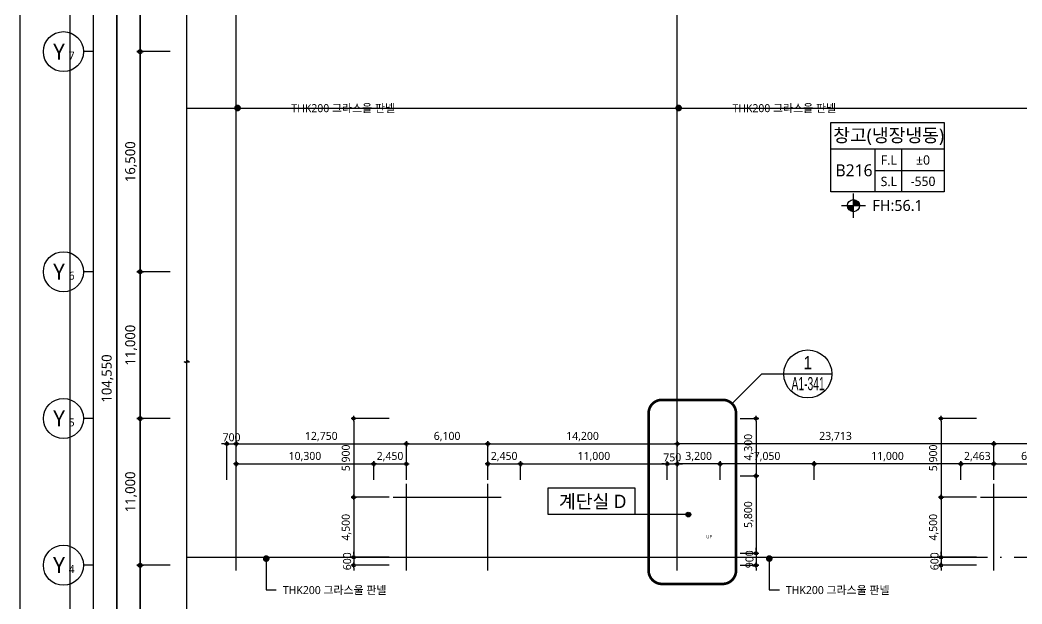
# Model space of a CAD drawing. Header units: millimetres. Extents: x 45782458 to 46215946, y 191740 to 1509539.
# Drawn here: x 46006272 to 46081348, y 1250449 to 1294221 of the extents above; entities that cross this region are included whole.
import ezdxf
from ezdxf.enums import TextEntityAlignment as Align

# ---------------------------------------------------------------- set-up
doc = ezdxf.new("R2010")
doc.units = ezdxf.units.MM
doc.header["$LTSCALE"] = 1000
doc.header["$MEASUREMENT"] = 0
doc.header["$PDSIZE"] = -10
doc.linetypes.add('CEN', pattern=[62, 60, -1, 0, -1])
doc.linetypes.add('SYM$0$DASHDOT', pattern=[1, 0.5, -0.25, 0, -0.25])
doc.layers.get('0').update_dxf_attribs({"linetype": 'CONTINUOUS'})
doc.layers.get('Defpoints').update_dxf_attribs({"color": 171, "linetype": 'CONTINUOUS'})
for name, color, linetype in [('Center(AR)', 30, 'CEN'), ('DIM', 7, 'CONTINUOUS'), ('LED', 7, 'CONTINUOUS'), ('NDIM', 7, 'CONTINUOUS'), ('SYM', 7, 'CONTINUOUS'), ('SYM(AXIS)', 7, 'CONTINUOUS'), ('SYMBOL', 7, 'CONTINUOUS'), ('TEXT(AXIS)', 2, 'CONTINUOUS'), ('TEXT(MIN)', 7, 'CONTINUOUS'), ('TEXT(실명)', 3, 'CONTINUOUS'), ('TEXT-기입', 6, 'CONTINUOUS'), ('TITLE', 7, 'CONTINUOUS'), ('구간정리', 6, 'CONTINUOUS'), ('구간정리-TEXT', 3, 'CONTINUOUS')]:
    doc.layers.add(name, color=color, linetype=linetype)
doc.styles.add('CGS', font='cgse', dxfattribs={"bigfont": 'cgs'})
doc.styles.add('SYM$0$ARIAL', font='arial.ttf')
doc.styles.add('SYM$0$돋움', font='', dxfattribs={"width": 0.9})
doc.styles.add('TE', font='malgun_0.ttf')
doc.styles.add('나눔바른고딕', font='NanumBarunGothic.ttf')
doc.styles.get('SYM$0$돋움').set_extended_font_data('Dotum')
doc.dimstyles.new('BA', dxfattribs={"dimscale": 500, "dimtxt": 3, "dimasz": 1, "dimexe": 1, "dimexo": 5, "dimgap": 0.9, "dimtad": 1, "dimdec": 0, "dimdsep": 46, "dimlunit": 6, "dimtxsty": 'TE', "dimblk": 'DDD', "dimcen": 2.5, "dimclrd": 256, "dimclre": 256, "dimclrt": 3, "dimazin": 2, "dimtfac": 1, "dimtdec": 0, "dimtix": 1, "dimtmove": 2, "dimatfit": 3, "dimldrblk": 'DDD', "dimfxl": 1, "dimtolj": 1, "dimtzin": 0, "dimarcsym": 2})
doc.dimstyles.new('NDIM 1200', dxfattribs={"dimscale": 500, "dimtxt": 3, "dimasz": 1, "dimexe": 2, "dimexo": 2, "dimgap": 1, "dimtad": 1, "dimdec": 0, "dimdsep": 46, "dimtxsty": 'CGS', "dimblk": 'DOT0', "dimcen": 1, "dimdle": 8, "dimclrd": 2, "dimclre": 2, "dimclrt": 2, "dimadec": 0, "dimazin": 0, "dimtfac": 1, "dimtdec": 0, "dimtix": 1, "dimtmove": 2, "dimatfit": 3, "dimldrblk": 'DOT0', "dimfxl": 1, "dimtolj": 1, "dimtzin": 0, "dimlwd": -1, "dimlwe": -1, "dimarcsym": 0})

# ---------------------------------------------------------------- blocks, each defined once
blk = doc.blocks.new('DDD')
at = {"layer": 'DIM', "color": 0}
for p, q in [((-1, 0), (1, 0)), ((0, -1), (0, 1))]:
    blk.add_line(p, q, dxfattribs=at)
for radius in [0.6, 0.3]:
    blk.add_circle((0, 0), radius, dxfattribs=at)
blk = doc.blocks.new('*D295')
at = {"layer": 'Defpoints', "color": 0, "ltscale": 0.4, "transparency": 16777216}
for p in [(46018772, 1253351), (46015272, 1242351), (46018772, 1242351)]:
    blk.add_point(p, dxfattribs=at)
at = {"layer": 'NDIM', "lineweight": -2, "ltscale": 0.4, "transparency": 16777216}
for p, q in [((46017522, 1253351), (46015022, 1253351)), ((46015272, 1253101), (46015272, 1242601)), ((46017522, 1242351), (46015022, 1242351))]:
    blk.add_line(p, q, dxfattribs=at)
at = {"layer": 'NDIM', "lineweight": -2, "ltscale": 0.4, "transparency": 16777216, "xscale": 250, "yscale": 250, "zscale": 250}
for p, rotation in [((46015272, 1253351), 90), ((46015272, 1242351), 270)]:
    blk.add_blockref('DDD', p, dxfattribs=dict(at, rotation=rotation))
at = {"layer": 'NDIM', "color": 3, "ltscale": 0.4, "transparency": 16777216, "insert": (46014595, 1247851), "char_height": 750, "attachment_point": 5, "rotation": 90, "style": 'TE'}
blk.add_mtext('\\A1;11,000', dxfattribs=at)
blk = doc.blocks.new('*D296')
at = {"layer": 'Defpoints', "color": 0, "ltscale": 0.4, "transparency": 16777216}
for p in [(46018772, 1264351), (46015272, 1253351), (46018772, 1253351)]:
    blk.add_point(p, dxfattribs=at)
at = {"layer": 'NDIM', "lineweight": -2, "ltscale": 0.4, "transparency": 16777216}
for p, q in [((46017522, 1264351), (46015022, 1264351)), ((46015272, 1264101), (46015272, 1253601)), ((46017522, 1253351), (46015022, 1253351))]:
    blk.add_line(p, q, dxfattribs=at)
at = {"layer": 'NDIM', "lineweight": -2, "ltscale": 0.4, "transparency": 16777216, "xscale": 250, "yscale": 250, "zscale": 250}
for p, rotation in [((46015272, 1264351), 90), ((46015272, 1253351), 270)]:
    blk.add_blockref('DDD', p, dxfattribs=dict(at, rotation=rotation))
at = {"layer": 'NDIM', "color": 3, "ltscale": 0.4, "transparency": 16777216, "insert": (46014595, 1258851), "char_height": 750, "attachment_point": 5, "rotation": 90, "style": 'TE'}
blk.add_mtext('\\A1;11,000', dxfattribs=at)
blk = doc.blocks.new('*D297')
at = {"layer": 'Defpoints', "color": 0, "ltscale": 0.4, "transparency": 16777216}
for p in [(46018772, 1275351), (46015272, 1264351), (46018772, 1264351)]:
    blk.add_point(p, dxfattribs=at)
at = {"layer": 'NDIM', "lineweight": -2, "ltscale": 0.4, "transparency": 16777216}
for p, q in [((46017522, 1275351), (46015022, 1275351)), ((46015272, 1275101), (46015272, 1264601)), ((46017522, 1264351), (46015022, 1264351))]:
    blk.add_line(p, q, dxfattribs=at)
at = {"layer": 'NDIM', "lineweight": -2, "ltscale": 0.4, "transparency": 16777216, "xscale": 250, "yscale": 250, "zscale": 250}
for p, rotation in [((46015272, 1275351), 90), ((46015272, 1264351), 270)]:
    blk.add_blockref('DDD', p, dxfattribs=dict(at, rotation=rotation))
at = {"layer": 'NDIM', "color": 3, "ltscale": 0.4, "transparency": 16777216, "insert": (46014595, 1269851), "char_height": 750, "attachment_point": 5, "rotation": 90, "style": 'TE'}
blk.add_mtext('\\A1;11,000', dxfattribs=at)
blk = doc.blocks.new('*D298')
at = {"layer": 'Defpoints', "color": 0, "ltscale": 0.4, "transparency": 16777216}
for p in [(46018772, 1291851), (46015272, 1275351), (46018772, 1275351)]:
    blk.add_point(p, dxfattribs=at)
at = {"layer": 'NDIM', "lineweight": -2, "ltscale": 0.4, "transparency": 16777216}
for p, q in [((46017522, 1291851), (46015022, 1291851)), ((46015272, 1291601), (46015272, 1275601)), ((46017522, 1275351), (46015022, 1275351))]:
    blk.add_line(p, q, dxfattribs=at)
at = {"layer": 'NDIM', "lineweight": -2, "ltscale": 0.4, "transparency": 16777216, "xscale": 250, "yscale": 250, "zscale": 250}
for p, rotation in [((46015272, 1291851), 90), ((46015272, 1275351), 270)]:
    blk.add_blockref('DDD', p, dxfattribs=dict(at, rotation=rotation))
at = {"layer": 'NDIM', "color": 3, "ltscale": 0.4, "transparency": 16777216, "insert": (46014595, 1283601), "char_height": 750, "attachment_point": 5, "rotation": 90, "style": 'TE'}
blk.add_mtext('\\A1;16,500', dxfattribs=at)
blk = doc.blocks.new('*D299')
at = {"layer": 'Defpoints', "color": 0, "ltscale": 0.4, "transparency": 16777216}
for p in [(46018772, 1302851), (46015272, 1291851), (46018772, 1291851)]:
    blk.add_point(p, dxfattribs=at)
at = {"layer": 'NDIM', "lineweight": -2, "ltscale": 0.4, "transparency": 16777216}
for p, q in [((46017522, 1302851), (46015022, 1302851)), ((46015272, 1302601), (46015272, 1292101)), ((46017522, 1291851), (46015022, 1291851))]:
    blk.add_line(p, q, dxfattribs=at)
at = {"layer": 'NDIM', "lineweight": -2, "ltscale": 0.4, "transparency": 16777216, "xscale": 250, "yscale": 250, "zscale": 250}
for p, rotation in [((46015272, 1302851), 90), ((46015272, 1291851), 270)]:
    blk.add_blockref('DDD', p, dxfattribs=dict(at, rotation=rotation))
at = {"layer": 'NDIM', "color": 3, "ltscale": 0.4, "transparency": 16777216, "insert": (46014595, 1297351), "char_height": 750, "attachment_point": 5, "rotation": 90, "style": 'TE'}
blk.add_mtext('\\A1;11,000', dxfattribs=at)
blk = doc.blocks.new('A$C2F20087E')
at = {"layer": 'SYM(AXIS)'}
blk.add_line((600, 0), (600, 300), dxfattribs=at)
blk.add_circle((600, 900), 600, dxfattribs=at)
blk = doc.blocks.new('*D301')
at = {"layer": 'Defpoints', "color": 0, "ltscale": 0.4, "transparency": 16777216}
for p in [(46018772, 1319401), (46013522, 1214851), (46018772, 1214851)]:
    blk.add_point(p, dxfattribs=at)
at = {"layer": 'NDIM', "lineweight": -2, "ltscale": 0.4, "transparency": 16777216}
for p, q in [((46017522, 1319401), (46013272, 1319401)), ((46013522, 1319151), (46013522, 1215101)), ((46017522, 1214851), (46013272, 1214851))]:
    blk.add_line(p, q, dxfattribs=at)
at = {"layer": 'NDIM', "lineweight": -2, "ltscale": 0.4, "transparency": 16777216, "xscale": 250, "yscale": 250, "zscale": 250}
for p, rotation in [((46013522, 1319401), 90), ((46013522, 1214851), 270)]:
    blk.add_blockref('DDD', p, dxfattribs=dict(at, rotation=rotation))
at = {"layer": 'NDIM', "color": 3, "ltscale": 0.4, "transparency": 16777216, "insert": (46012828, 1267351), "char_height": 750, "attachment_point": 5, "rotation": 90, "style": 'TE'}
blk.add_mtext('\\A1;104,550', dxfattribs=at)
blk = doc.blocks.new('A$C31C7260E')
at = {"layer": 'TITLE'}
for points in [[(0, 0), (0, 4000), (13000, 4000), (13000, 0)], [(13000, 0), (0, 0)]]:
    blk.add_lwpolyline(points, dxfattribs=at)
blk = doc.blocks.new('A$C51E23882')
at = {"layer": 'TITLE'}
blk.add_lwpolyline([(8500, 0), (0, 0), (0, 5200), (8500, 5200)], close=True, dxfattribs=at)
for points in [[(8500, 3200), (0, 3200)], [(3300, 3200), (3300, 0)], [(5300, 3200), (5300, 0)], [(3300, 1600), (8500, 1600)]]:
    blk.add_lwpolyline(points, dxfattribs=at)
at = {"layer": 'TITLE', "style": '나눔바른고딕'}
for s, p in [('F.L', (4352, 2378)), ('S.L', (4352, 778))]:
    blk.add_text(s, height=700, dxfattribs=at).set_placement(p, align=Align.MIDDLE)
blk = doc.blocks.new('level')
at = {"layer": 'SYMBOL'}
for p, q in [((0, 4320), (0, -4320)), ((-4320, 0), (4320, 0))]:
    blk.add_line(p, q, dxfattribs=at)
blk.add_circle((0, 0), 2160, dxfattribs=at)
for points in [[(-2160, 0), (0, 2160), (-2127, 381), (-376, 2126)], [(-2127, 381), (-376, 2126), (-2030, 748), (-738, 2029)], [(-2030, 748), (-738, 2029), (-1859, 1104), (-1089, 1863)], [(-1859, 1104), (-1089, 1863), (-1659, 1388), (-1386, 1658)], [(0, -2160), (2160, 0), (381, -2127), (2126, -376)], [(381, -2127), (2126, -376), (748, -2030), (2029, -738)], [(748, -2030), (2029, -738), (1104, -1859), (1863, -1089)], [(1104, -1859), (1863, -1089), (1388, -1659), (1658, -1386)]]:
    blk.add_solid(points, dxfattribs=at)
at = {"layer": 'SYMBOL', "linetype": 'Continuous'}
for points in [[(0, 2160), (-2160, 0), (0, 0)], [(2160, 0), (0, 0), (0, -2160)]]:
    blk.add_solid(points, dxfattribs=at)
blk = doc.blocks.new('*D467')
at = {"layer": 'Defpoints', "color": 0, "ltscale": 0.4, "transparency": 16777216}
for p in [(46041322, 1262451), (46035222, 1259451), (46041322, 1259451)]:
    blk.add_point(p, dxfattribs=at)
at = {"layer": 'NDIM', "lineweight": -2, "ltscale": 0.4, "transparency": 16777216}
for p, q in [((46035222, 1259751), (46035222, 1262651)), ((46035422, 1262451), (46041122, 1262451)), ((46041322, 1259751), (46041322, 1262651))]:
    blk.add_line(p, q, dxfattribs=at)
at = {"layer": 'NDIM', "lineweight": -2, "ltscale": 0.4, "transparency": 16777216, "xscale": 200, "yscale": 200, "zscale": 200, "rotation": 180}
blk.add_blockref('DDD', (46035222, 1262451), dxfattribs=at)
at = {"layer": 'NDIM', "lineweight": -2, "ltscale": 0.4, "transparency": 16777216, "xscale": 200, "yscale": 200, "zscale": 200}
blk.add_blockref('DDD', (46041322, 1262451), dxfattribs=at)
at = {"layer": 'NDIM', "color": 3, "ltscale": 0.4, "transparency": 16777216, "insert": (46038272, 1262993), "char_height": 600, "attachment_point": 5, "style": 'TE'}
blk.add_mtext('\\A1;6,100', dxfattribs=at)
blk = doc.blocks.new('*D468')
at = {"layer": 'Defpoints', "color": 0, "ltscale": 0.4, "transparency": 16777216}
for p in [(46043772, 1260951), (46041322, 1259451), (46043772, 1259451)]:
    blk.add_point(p, dxfattribs=at)
at = {"layer": 'NDIM', "lineweight": -2, "ltscale": 0.4, "transparency": 16777216}
for p, q in [((46041322, 1259751), (46041322, 1261151)), ((46041522, 1260951), (46043572, 1260951)), ((46043772, 1259751), (46043772, 1261151))]:
    blk.add_line(p, q, dxfattribs=at)
at = {"layer": 'NDIM', "lineweight": -2, "ltscale": 0.4, "transparency": 16777216, "xscale": 200, "yscale": 200, "zscale": 200, "rotation": 180}
blk.add_blockref('DDD', (46041322, 1260951), dxfattribs=at)
at = {"layer": 'NDIM', "lineweight": -2, "ltscale": 0.4, "transparency": 16777216, "xscale": 200, "yscale": 200, "zscale": 200}
blk.add_blockref('DDD', (46043772, 1260951), dxfattribs=at)
at = {"layer": 'NDIM', "color": 3, "ltscale": 0.4, "transparency": 16777216, "insert": (46042547, 1261492), "char_height": 600, "attachment_point": 5, "style": 'TE'}
blk.add_mtext('\\A1;2,450', dxfattribs=at)
blk = doc.blocks.new('*D469')
at = {"layer": 'Defpoints', "color": 0, "ltscale": 0.4, "transparency": 16777216}
for p in [(46055522, 1260951), (46054772, 1259451), (46055522, 1259451)]:
    blk.add_point(p, dxfattribs=at)
at = {"layer": 'NDIM', "lineweight": -2, "ltscale": 0.4, "transparency": 16777216}
for p, q in [((46054572, 1260951), (46054372, 1260951)), ((46054772, 1259751), (46054772, 1261151)), ((46054772, 1260951), (46055522, 1260951)), ((46055522, 1259751), (46055522, 1261151)), ((46055722, 1260951), (46055922, 1260951))]:
    blk.add_line(p, q, dxfattribs=at)
at = {"layer": 'NDIM', "lineweight": -2, "ltscale": 0.4, "transparency": 16777216, "xscale": 200, "yscale": 200, "zscale": 200}
blk.add_blockref('DDD', (46054772, 1260951), dxfattribs=at)
at = {"layer": 'NDIM', "lineweight": -2, "ltscale": 0.4, "transparency": 16777216, "xscale": 200, "yscale": 200, "zscale": 200, "rotation": 180}
blk.add_blockref('DDD', (46055522, 1260951), dxfattribs=at)
at = {"layer": 'NDIM', "color": 3, "ltscale": 0.4, "transparency": 16777216, "insert": (46055147, 1261441), "char_height": 600, "attachment_point": 5, "style": 'TE'}
blk.add_mtext('\\A1;750', dxfattribs=at)
blk = doc.blocks.new('*D470')
at = {"layer": 'Defpoints', "color": 0, "ltscale": 0.4, "transparency": 16777216}
for p in [(46035222, 1262451), (46022472, 1259451), (46035222, 1259451)]:
    blk.add_point(p, dxfattribs=at)
at = {"layer": 'NDIM', "lineweight": -2, "ltscale": 0.4, "transparency": 16777216}
for p, q in [((46022472, 1259751), (46022472, 1262651)), ((46022672, 1262451), (46035022, 1262451)), ((46035222, 1259751), (46035222, 1262651))]:
    blk.add_line(p, q, dxfattribs=at)
at = {"layer": 'NDIM', "lineweight": -2, "ltscale": 0.4, "transparency": 16777216, "xscale": 200, "yscale": 200, "zscale": 200, "rotation": 180}
blk.add_blockref('DDD', (46022472, 1262451), dxfattribs=at)
at = {"layer": 'NDIM', "lineweight": -2, "ltscale": 0.4, "transparency": 16777216, "xscale": 200, "yscale": 200, "zscale": 200}
blk.add_blockref('DDD', (46035222, 1262451), dxfattribs=at)
at = {"layer": 'NDIM', "color": 3, "ltscale": 0.4, "transparency": 16777216, "insert": (46028847, 1262993), "char_height": 600, "attachment_point": 5, "style": 'TE'}
blk.add_mtext('\\A1;12,750', dxfattribs=at)
blk = doc.blocks.new('*D471')
at = {"layer": 'Defpoints', "color": 0, "ltscale": 0.4, "transparency": 16777216}
for p in [(46055522, 1262451), (46055522, 1259451), (46079235, 1259451)]:
    blk.add_point(p, dxfattribs=at)
at = {"layer": 'NDIM', "lineweight": -2, "ltscale": 0.4, "transparency": 16777216}
for p, q in [((46055522, 1259751), (46055522, 1262651)), ((46079035, 1262451), (46055722, 1262451)), ((46079235, 1259751), (46079235, 1262651))]:
    blk.add_line(p, q, dxfattribs=at)
at = {"layer": 'NDIM', "lineweight": -2, "ltscale": 0.4, "transparency": 16777216, "xscale": 200, "yscale": 200, "zscale": 200, "rotation": 180}
blk.add_blockref('DDD', (46055522, 1262451), dxfattribs=at)
at = {"layer": 'NDIM', "lineweight": -2, "ltscale": 0.4, "transparency": 16777216, "xscale": 200, "yscale": 200, "zscale": 200}
blk.add_blockref('DDD', (46079235, 1262451), dxfattribs=at)
at = {"layer": 'NDIM', "color": 3, "ltscale": 0.4, "transparency": 16777216, "insert": (46067379, 1262993), "char_height": 600, "attachment_point": 5, "style": 'TE'}
blk.add_mtext('\\A1;23,713', dxfattribs=at)
blk = doc.blocks.new('*D472')
at = {"layer": 'Defpoints', "color": 0, "ltscale": 0.4, "transparency": 16777216}
for p in [(46079235, 1262451), (46079235, 1259451), (46088472, 1259451)]:
    blk.add_point(p, dxfattribs=at)
at = {"layer": 'NDIM', "lineweight": -2, "ltscale": 0.4, "transparency": 16777216}
for p, q in [((46079235, 1259751), (46079235, 1262651)), ((46088272, 1262451), (46079435, 1262451)), ((46088472, 1259751), (46088472, 1262651))]:
    blk.add_line(p, q, dxfattribs=at)
at = {"layer": 'NDIM', "lineweight": -2, "ltscale": 0.4, "transparency": 16777216, "xscale": 200, "yscale": 200, "zscale": 200, "rotation": 180}
blk.add_blockref('DDD', (46079235, 1262451), dxfattribs=at)
at = {"layer": 'NDIM', "lineweight": -2, "ltscale": 0.4, "transparency": 16777216, "xscale": 200, "yscale": 200, "zscale": 200}
blk.add_blockref('DDD', (46088472, 1262451), dxfattribs=at)
at = {"layer": 'NDIM', "color": 3, "ltscale": 0.4, "transparency": 16777216, "insert": (46083854, 1262992), "char_height": 600, "attachment_point": 5, "style": 'TE'}
blk.add_mtext('\\A1;9,237', dxfattribs=at)
blk = doc.blocks.new('*D473')
at = {"layer": 'Defpoints', "color": 0, "ltscale": 0.4, "transparency": 16777216}
for p in [(46055522, 1262451), (46041322, 1259451), (46055522, 1259451)]:
    blk.add_point(p, dxfattribs=at)
at = {"layer": 'NDIM', "lineweight": -2, "ltscale": 0.4, "transparency": 16777216}
for p, q in [((46041322, 1259751), (46041322, 1262651)), ((46041522, 1262451), (46055322, 1262451)), ((46055522, 1259751), (46055522, 1262651))]:
    blk.add_line(p, q, dxfattribs=at)
at = {"layer": 'NDIM', "lineweight": -2, "ltscale": 0.4, "transparency": 16777216, "xscale": 200, "yscale": 200, "zscale": 200, "rotation": 180}
blk.add_blockref('DDD', (46041322, 1262451), dxfattribs=at)
at = {"layer": 'NDIM', "lineweight": -2, "ltscale": 0.4, "transparency": 16777216, "xscale": 200, "yscale": 200, "zscale": 200}
blk.add_blockref('DDD', (46055522, 1262451), dxfattribs=at)
at = {"layer": 'NDIM', "color": 3, "ltscale": 0.4, "transparency": 16777216, "insert": (46048422, 1262993), "char_height": 600, "attachment_point": 5, "style": 'TE'}
blk.add_mtext('\\A1;14,200', dxfattribs=at)
blk = doc.blocks.new('*D474')
at = {"layer": 'Defpoints', "color": 0, "ltscale": 0.4, "transparency": 16777216}
for p in [(46054772, 1260951), (46043772, 1259451), (46054772, 1259451)]:
    blk.add_point(p, dxfattribs=at)
at = {"layer": 'NDIM', "lineweight": -2, "ltscale": 0.4, "transparency": 16777216}
for p, q in [((46043772, 1259751), (46043772, 1261151)), ((46043972, 1260951), (46054572, 1260951)), ((46054772, 1259751), (46054772, 1261151))]:
    blk.add_line(p, q, dxfattribs=at)
at = {"layer": 'NDIM', "lineweight": -2, "ltscale": 0.4, "transparency": 16777216, "xscale": 200, "yscale": 200, "zscale": 200, "rotation": 180}
blk.add_blockref('DDD', (46043772, 1260951), dxfattribs=at)
at = {"layer": 'NDIM', "lineweight": -2, "ltscale": 0.4, "transparency": 16777216, "xscale": 200, "yscale": 200, "zscale": 200}
blk.add_blockref('DDD', (46054772, 1260951), dxfattribs=at)
at = {"layer": 'NDIM', "color": 3, "ltscale": 0.4, "transparency": 16777216, "insert": (46049272, 1261493), "char_height": 600, "attachment_point": 5, "style": 'TE'}
blk.add_mtext('\\A1;11,000', dxfattribs=at)
blk = doc.blocks.new('*D475')
at = {"layer": 'Defpoints', "color": 0, "ltscale": 0.4, "transparency": 16777216}
for p in [(46035222, 1260951), (46032772, 1259451), (46035222, 1259451)]:
    blk.add_point(p, dxfattribs=at)
at = {"layer": 'NDIM', "lineweight": -2, "ltscale": 0.4, "transparency": 16777216}
for p, q in [((46032772, 1259751), (46032772, 1261151)), ((46032972, 1260951), (46035022, 1260951)), ((46035222, 1259751), (46035222, 1261151))]:
    blk.add_line(p, q, dxfattribs=at)
at = {"layer": 'NDIM', "lineweight": -2, "ltscale": 0.4, "transparency": 16777216, "xscale": 200, "yscale": 200, "zscale": 200, "rotation": 180}
blk.add_blockref('DDD', (46032772, 1260951), dxfattribs=at)
at = {"layer": 'NDIM', "lineweight": -2, "ltscale": 0.4, "transparency": 16777216, "xscale": 200, "yscale": 200, "zscale": 200}
blk.add_blockref('DDD', (46035222, 1260951), dxfattribs=at)
at = {"layer": 'NDIM', "color": 3, "ltscale": 0.4, "transparency": 16777216, "insert": (46033997, 1261492), "char_height": 600, "attachment_point": 5, "style": 'TE'}
blk.add_mtext('\\A1;2,450', dxfattribs=at)
blk = doc.blocks.new('*D476')
at = {"layer": 'Defpoints', "color": 0, "ltscale": 0.4, "transparency": 16777216}
for p in [(46032772, 1260951), (46022472, 1259451), (46032772, 1259451)]:
    blk.add_point(p, dxfattribs=at)
at = {"layer": 'NDIM', "lineweight": -2, "ltscale": 0.4, "transparency": 16777216}
for p, q in [((46022472, 1259751), (46022472, 1261151)), ((46022672, 1260951), (46032572, 1260951)), ((46032772, 1259751), (46032772, 1261151))]:
    blk.add_line(p, q, dxfattribs=at)
at = {"layer": 'NDIM', "lineweight": -2, "ltscale": 0.4, "transparency": 16777216, "xscale": 200, "yscale": 200, "zscale": 200, "rotation": 180}
blk.add_blockref('DDD', (46022472, 1260951), dxfattribs=at)
at = {"layer": 'NDIM', "lineweight": -2, "ltscale": 0.4, "transparency": 16777216, "xscale": 200, "yscale": 200, "zscale": 200}
blk.add_blockref('DDD', (46032772, 1260951), dxfattribs=at)
at = {"layer": 'NDIM', "color": 3, "ltscale": 0.4, "transparency": 16777216, "insert": (46027622, 1261493), "char_height": 600, "attachment_point": 5, "style": 'TE'}
blk.add_mtext('\\A1;10,300', dxfattribs=at)
blk = doc.blocks.new('*D477')
at = {"layer": 'Defpoints', "color": 0, "ltscale": 0.4, "transparency": 16777216}
for p in [(46022472, 1262451), (46021772, 1259451), (46022472, 1259451)]:
    blk.add_point(p, dxfattribs=at)
at = {"layer": 'NDIM', "lineweight": -2, "ltscale": 0.4, "transparency": 16777216}
for p, q in [((46021572, 1262451), (46021372, 1262451)), ((46021772, 1259751), (46021772, 1262651)), ((46021772, 1262451), (46022472, 1262451)), ((46022472, 1259751), (46022472, 1262651)), ((46022672, 1262451), (46022872, 1262451))]:
    blk.add_line(p, q, dxfattribs=at)
at = {"layer": 'NDIM', "lineweight": -2, "ltscale": 0.4, "transparency": 16777216, "xscale": 200, "yscale": 200, "zscale": 200}
blk.add_blockref('DDD', (46021772, 1262451), dxfattribs=at)
at = {"layer": 'NDIM', "lineweight": -2, "ltscale": 0.4, "transparency": 16777216, "xscale": 200, "yscale": 200, "zscale": 200, "rotation": 180}
blk.add_blockref('DDD', (46022472, 1262451), dxfattribs=at)
at = {"layer": 'NDIM', "color": 3, "ltscale": 0.4, "transparency": 16777216, "insert": (46022122, 1262941), "char_height": 600, "attachment_point": 5, "style": 'TE'}
blk.add_mtext('\\A1;700', dxfattribs=at)
blk = doc.blocks.new('*D478')
at = {"layer": 'Defpoints', "color": 0, "ltscale": 0.4, "transparency": 16777216}
for p in [(46055522, 1260951), (46055522, 1259451), (46058722, 1259451)]:
    blk.add_point(p, dxfattribs=at)
at = {"layer": 'NDIM', "lineweight": -2, "ltscale": 0.4, "transparency": 16777216}
for p, q in [((46055522, 1259751), (46055522, 1261151)), ((46058522, 1260951), (46055722, 1260951)), ((46058722, 1259751), (46058722, 1261151))]:
    blk.add_line(p, q, dxfattribs=at)
at = {"layer": 'NDIM', "lineweight": -2, "ltscale": 0.4, "transparency": 16777216, "xscale": 200, "yscale": 200, "zscale": 200, "rotation": 180}
blk.add_blockref('DDD', (46055522, 1260951), dxfattribs=at)
at = {"layer": 'NDIM', "lineweight": -2, "ltscale": 0.4, "transparency": 16777216, "xscale": 200, "yscale": 200, "zscale": 200}
blk.add_blockref('DDD', (46058722, 1260951), dxfattribs=at)
at = {"layer": 'NDIM', "color": 3, "ltscale": 0.4, "transparency": 16777216, "insert": (46057122, 1261492), "char_height": 600, "attachment_point": 5, "style": 'TE'}
blk.add_mtext('\\A1;3,200', dxfattribs=at)
blk = doc.blocks.new('*D479')
at = {"layer": 'Defpoints', "color": 0, "ltscale": 0.4, "transparency": 16777216}
for p in [(46058722, 1260951), (46058722, 1259451), (46065772, 1259451)]:
    blk.add_point(p, dxfattribs=at)
at = {"layer": 'NDIM', "lineweight": -2, "ltscale": 0.4, "transparency": 16777216}
for p, q in [((46058722, 1259751), (46058722, 1261151)), ((46065572, 1260951), (46058922, 1260951)), ((46065772, 1259751), (46065772, 1261151))]:
    blk.add_line(p, q, dxfattribs=at)
at = {"layer": 'NDIM', "lineweight": -2, "ltscale": 0.4, "transparency": 16777216, "xscale": 200, "yscale": 200, "zscale": 200, "rotation": 180}
blk.add_blockref('DDD', (46058722, 1260951), dxfattribs=at)
at = {"layer": 'NDIM', "lineweight": -2, "ltscale": 0.4, "transparency": 16777216, "xscale": 200, "yscale": 200, "zscale": 200}
blk.add_blockref('DDD', (46065772, 1260951), dxfattribs=at)
at = {"layer": 'NDIM', "color": 3, "ltscale": 0.4, "transparency": 16777216, "insert": (46062247, 1261492), "char_height": 600, "attachment_point": 5, "style": 'TE'}
blk.add_mtext('\\A1;7,050', dxfattribs=at)
blk = doc.blocks.new('*D481')
at = {"layer": 'Defpoints', "color": 0, "ltscale": 0.4, "transparency": 16777216}
for p in [(46085335, 1260951), (46079235, 1259451), (46085335, 1259451)]:
    blk.add_point(p, dxfattribs=at)
at = {"layer": 'NDIM', "lineweight": -2, "ltscale": 0.4, "transparency": 16777216}
for p, q in [((46079235, 1259751), (46079235, 1261151)), ((46079435, 1260951), (46085135, 1260951)), ((46085335, 1259751), (46085335, 1261151))]:
    blk.add_line(p, q, dxfattribs=at)
at = {"layer": 'NDIM', "lineweight": -2, "ltscale": 0.4, "transparency": 16777216, "xscale": 200, "yscale": 200, "zscale": 200, "rotation": 180}
blk.add_blockref('DDD', (46079235, 1260951), dxfattribs=at)
at = {"layer": 'NDIM', "lineweight": -2, "ltscale": 0.4, "transparency": 16777216, "xscale": 200, "yscale": 200, "zscale": 200}
blk.add_blockref('DDD', (46085335, 1260951), dxfattribs=at)
at = {"layer": 'NDIM', "color": 3, "ltscale": 0.4, "transparency": 16777216, "insert": (46082285, 1261493), "char_height": 600, "attachment_point": 5, "style": 'TE'}
blk.add_mtext('\\A1;6,100', dxfattribs=at)
blk = doc.blocks.new('*D483')
at = {"layer": 'Defpoints', "color": 0, "ltscale": 0.4, "transparency": 16777216}
for p in [(46034222, 1258451), (46031272, 1253951), (46034222, 1253951)]:
    blk.add_point(p, dxfattribs=at)
at = {"layer": 'NDIM', "lineweight": -2, "ltscale": 0.4, "transparency": 16777216}
for p, q in [((46033922, 1258451), (46031072, 1258451)), ((46031272, 1258251), (46031272, 1254151)), ((46033922, 1253951), (46031072, 1253951))]:
    blk.add_line(p, q, dxfattribs=at)
at = {"layer": 'NDIM', "lineweight": -2, "ltscale": 0.4, "transparency": 16777216, "xscale": 200, "yscale": 200, "zscale": 200}
for p, rotation in [((46031272, 1258451), 90), ((46031272, 1253951), 270)]:
    blk.add_blockref('DDD', p, dxfattribs=dict(at, rotation=rotation))
at = {"layer": 'NDIM', "color": 3, "ltscale": 0.4, "transparency": 16777216, "insert": (46030732, 1256201), "char_height": 600, "attachment_point": 5, "rotation": 90, "style": 'TE'}
blk.add_mtext('\\A1;4,500', dxfattribs=at)
blk = doc.blocks.new('*D484')
at = {"layer": 'Defpoints', "color": 0, "ltscale": 0.4, "transparency": 16777216}
for p in [(46034222, 1264351), (46031272, 1258451), (46034222, 1258451)]:
    blk.add_point(p, dxfattribs=at)
at = {"layer": 'NDIM', "lineweight": -2, "ltscale": 0.4, "transparency": 16777216}
for p, q in [((46033922, 1264351), (46031072, 1264351)), ((46031272, 1264151), (46031272, 1258651)), ((46033922, 1258451), (46031072, 1258451))]:
    blk.add_line(p, q, dxfattribs=at)
at = {"layer": 'NDIM', "lineweight": -2, "ltscale": 0.4, "transparency": 16777216, "xscale": 200, "yscale": 200, "zscale": 200}
for p, rotation in [((46031272, 1264351), 90), ((46031272, 1258451), 270)]:
    blk.add_blockref('DDD', p, dxfattribs=dict(at, rotation=rotation))
at = {"layer": 'NDIM', "color": 3, "ltscale": 0.4, "transparency": 16777216, "insert": (46030732, 1261401), "char_height": 600, "attachment_point": 5, "rotation": 90, "style": 'TE'}
blk.add_mtext('\\A1;5,900', dxfattribs=at)
blk = doc.blocks.new('*D485')
at = {"layer": 'Defpoints', "color": 0, "ltscale": 0.4, "transparency": 16777216}
for p in [(46034222, 1253951), (46031272, 1253351), (46034222, 1253351)]:
    blk.add_point(p, dxfattribs=at)
at = {"layer": 'NDIM', "lineweight": -2, "ltscale": 0.4, "transparency": 16777216}
for p, q in [((46033922, 1253951), (46031072, 1253951)), ((46031272, 1254151), (46031272, 1254351)), ((46031272, 1253951), (46031272, 1253351)), ((46033922, 1253351), (46031072, 1253351)), ((46031272, 1253151), (46031272, 1252951))]:
    blk.add_line(p, q, dxfattribs=at)
at = {"layer": 'NDIM', "lineweight": -2, "ltscale": 0.4, "transparency": 16777216, "xscale": 200, "yscale": 200, "zscale": 200}
for p, rotation in [((46031272, 1253951), 270), ((46031272, 1253351), 90)]:
    blk.add_blockref('DDD', p, dxfattribs=dict(at, rotation=rotation))
at = {"layer": 'NDIM', "color": 3, "ltscale": 0.4, "transparency": 16777216, "insert": (46030782, 1253651), "char_height": 600, "attachment_point": 5, "rotation": 90, "style": 'TE'}
blk.add_mtext('\\A1;600', dxfattribs=at)
blk = doc.blocks.new('*D487')
at = {"layer": 'Defpoints', "color": 0, "ltscale": 0.4, "transparency": 16777216}
for p in [(46065772, 1260951), (46065772, 1259451), (46076772, 1259451)]:
    blk.add_point(p, dxfattribs=at)
at = {"layer": 'NDIM', "lineweight": -2, "ltscale": 0.4, "transparency": 16777216}
for p, q in [((46065772, 1259751), (46065772, 1261151)), ((46076572, 1260951), (46065972, 1260951)), ((46076772, 1259751), (46076772, 1261151))]:
    blk.add_line(p, q, dxfattribs=at)
at = {"layer": 'NDIM', "lineweight": -2, "ltscale": 0.4, "transparency": 16777216, "xscale": 200, "yscale": 200, "zscale": 200, "rotation": 180}
blk.add_blockref('DDD', (46065772, 1260951), dxfattribs=at)
at = {"layer": 'NDIM', "lineweight": -2, "ltscale": 0.4, "transparency": 16777216, "xscale": 200, "yscale": 200, "zscale": 200}
blk.add_blockref('DDD', (46076772, 1260951), dxfattribs=at)
at = {"layer": 'NDIM', "color": 3, "ltscale": 0.4, "transparency": 16777216, "insert": (46071272, 1261493), "char_height": 600, "attachment_point": 5, "style": 'TE'}
blk.add_mtext('\\A1;11,000', dxfattribs=at)
blk = doc.blocks.new('*D488')
at = {"layer": 'Defpoints', "color": 0, "ltscale": 0.4, "transparency": 16777216}
for p in [(46076772, 1260951), (46076772, 1259451), (46079235, 1259451)]:
    blk.add_point(p, dxfattribs=at)
at = {"layer": 'NDIM', "lineweight": -2, "ltscale": 0.4, "transparency": 16777216}
for p, q in [((46076772, 1259751), (46076772, 1261151)), ((46079035, 1260951), (46076972, 1260951)), ((46079235, 1259751), (46079235, 1261151))]:
    blk.add_line(p, q, dxfattribs=at)
at = {"layer": 'NDIM', "lineweight": -2, "ltscale": 0.4, "transparency": 16777216, "xscale": 200, "yscale": 200, "zscale": 200, "rotation": 180}
blk.add_blockref('DDD', (46076772, 1260951), dxfattribs=at)
at = {"layer": 'NDIM', "lineweight": -2, "ltscale": 0.4, "transparency": 16777216, "xscale": 200, "yscale": 200, "zscale": 200}
blk.add_blockref('DDD', (46079235, 1260951), dxfattribs=at)
at = {"layer": 'NDIM', "color": 3, "ltscale": 0.4, "transparency": 16777216, "insert": (46078004, 1261492), "char_height": 600, "attachment_point": 5, "style": 'TE'}
blk.add_mtext('\\A1;2,463', dxfattribs=at)
blk = doc.blocks.new('*D489')
at = {"layer": 'Defpoints', "color": 0, "ltscale": 0.4, "transparency": 16777216}
for p in [(46078235, 1258451), (46075285, 1253951), (46078235, 1253951)]:
    blk.add_point(p, dxfattribs=at)
at = {"layer": 'NDIM', "lineweight": -2, "ltscale": 0.4, "transparency": 16777216}
for p, q in [((46077935, 1258451), (46075085, 1258451)), ((46075285, 1258251), (46075285, 1254151)), ((46077935, 1253951), (46075085, 1253951))]:
    blk.add_line(p, q, dxfattribs=at)
at = {"layer": 'NDIM', "lineweight": -2, "ltscale": 0.4, "transparency": 16777216, "xscale": 200, "yscale": 200, "zscale": 200}
for p, rotation in [((46075285, 1258451), 90), ((46075285, 1253951), 270)]:
    blk.add_blockref('DDD', p, dxfattribs=dict(at, rotation=rotation))
at = {"layer": 'NDIM', "color": 3, "ltscale": 0.4, "transparency": 16777216, "insert": (46074744, 1256201), "char_height": 600, "attachment_point": 5, "rotation": 90, "style": 'TE'}
blk.add_mtext('\\A1;4,500', dxfattribs=at)
blk = doc.blocks.new('*D490')
at = {"layer": 'Defpoints', "color": 0, "ltscale": 0.4, "transparency": 16777216}
for p in [(46078235, 1264351), (46075285, 1258451), (46078235, 1258451)]:
    blk.add_point(p, dxfattribs=at)
at = {"layer": 'NDIM', "lineweight": -2, "ltscale": 0.4, "transparency": 16777216}
for p, q in [((46077935, 1264351), (46075085, 1264351)), ((46075285, 1264151), (46075285, 1258651)), ((46077935, 1258451), (46075085, 1258451))]:
    blk.add_line(p, q, dxfattribs=at)
at = {"layer": 'NDIM', "lineweight": -2, "ltscale": 0.4, "transparency": 16777216, "xscale": 200, "yscale": 200, "zscale": 200}
for p, rotation in [((46075285, 1264351), 90), ((46075285, 1258451), 270)]:
    blk.add_blockref('DDD', p, dxfattribs=dict(at, rotation=rotation))
at = {"layer": 'NDIM', "color": 3, "ltscale": 0.4, "transparency": 16777216, "insert": (46074744, 1261401), "char_height": 600, "attachment_point": 5, "rotation": 90, "style": 'TE'}
blk.add_mtext('\\A1;5,900', dxfattribs=at)
blk = doc.blocks.new('*D491')
at = {"layer": 'Defpoints', "color": 0, "ltscale": 0.4, "transparency": 16777216}
for p in [(46078235, 1253951), (46075285, 1253351), (46078235, 1253351)]:
    blk.add_point(p, dxfattribs=at)
at = {"layer": 'NDIM', "lineweight": -2, "ltscale": 0.4, "transparency": 16777216}
for p, q in [((46077935, 1253951), (46075085, 1253951)), ((46075285, 1254151), (46075285, 1254351)), ((46075285, 1253951), (46075285, 1253351)), ((46077935, 1253351), (46075085, 1253351)), ((46075285, 1253151), (46075285, 1252951))]:
    blk.add_line(p, q, dxfattribs=at)
at = {"layer": 'NDIM', "lineweight": -2, "ltscale": 0.4, "transparency": 16777216, "xscale": 200, "yscale": 200, "zscale": 200}
for p, rotation in [((46075285, 1253951), 270), ((46075285, 1253351), 90)]:
    blk.add_blockref('DDD', p, dxfattribs=dict(at, rotation=rotation))
at = {"layer": 'NDIM', "color": 3, "ltscale": 0.4, "transparency": 16777216, "insert": (46074795, 1253651), "char_height": 600, "attachment_point": 5, "rotation": 90, "style": 'TE'}
blk.add_mtext('\\A1;600', dxfattribs=at)
blk = doc.blocks.new('DOT0')
blk.add_line((-3, 0), (3, 0))
at = {"color": 6}
blk.add_circle((0, 0), 0.75, dxfattribs=at)
blk = doc.blocks.new('*D1033')
at = {"layer": 'Defpoints', "color": 0, "ltscale": 0.4, "transparency": 16777216}
for p in [(46059922, 1254251), (46059922, 1253351), (46061422, 1253351)]:
    blk.add_point(p, dxfattribs=at)
at = {"layer": 'NDIM', "lineweight": -2, "ltscale": 0.4, "transparency": 16777216}
for p, q in [((46061422, 1254451), (46061422, 1254651)), ((46060222, 1254251), (46061622, 1254251)), ((46061422, 1254251), (46061422, 1253351)), ((46060222, 1253351), (46061622, 1253351)), ((46061422, 1253151), (46061422, 1252951))]:
    blk.add_line(p, q, dxfattribs=at)
at = {"layer": 'NDIM', "lineweight": -2, "ltscale": 0.4, "transparency": 16777216, "xscale": 200, "yscale": 200, "zscale": 200}
for p, rotation in [((46061422, 1254251), 270), ((46061422, 1253351), 90)]:
    blk.add_blockref('DDD', p, dxfattribs=dict(at, rotation=rotation))
at = {"layer": 'NDIM', "color": 3, "ltscale": 0.4, "transparency": 16777216, "insert": (46060932, 1253801), "char_height": 600, "attachment_point": 5, "rotation": 90, "style": 'TE'}
blk.add_mtext('\\A1;900', dxfattribs=at)
blk = doc.blocks.new('*D1034')
at = {"layer": 'Defpoints', "color": 0, "ltscale": 0.4, "transparency": 16777216}
for p in [(46059922, 1260051), (46059922, 1254251), (46061422, 1254251)]:
    blk.add_point(p, dxfattribs=at)
at = {"layer": 'NDIM', "lineweight": -2, "ltscale": 0.4, "transparency": 16777216}
for p, q in [((46060222, 1260051), (46061622, 1260051)), ((46061422, 1259851), (46061422, 1254451)), ((46060222, 1254251), (46061622, 1254251))]:
    blk.add_line(p, q, dxfattribs=at)
at = {"layer": 'NDIM', "lineweight": -2, "ltscale": 0.4, "transparency": 16777216, "xscale": 200, "yscale": 200, "zscale": 200}
for p, rotation in [((46061422, 1260051), 90), ((46061422, 1254251), 270)]:
    blk.add_blockref('DDD', p, dxfattribs=dict(at, rotation=rotation))
at = {"layer": 'NDIM', "color": 3, "ltscale": 0.4, "transparency": 16777216, "insert": (46060882, 1257151), "char_height": 600, "attachment_point": 5, "rotation": 90, "style": 'TE'}
blk.add_mtext('\\A1;5,800', dxfattribs=at)
blk = doc.blocks.new('*D1036')
at = {"layer": 'Defpoints', "color": 0, "ltscale": 0.4, "transparency": 16777216}
for p in [(46059922, 1264351), (46059922, 1260051), (46061422, 1260051)]:
    blk.add_point(p, dxfattribs=at)
at = {"layer": 'NDIM', "lineweight": -2, "ltscale": 0.4, "transparency": 16777216}
for p, q in [((46060222, 1264351), (46061622, 1264351)), ((46061422, 1264151), (46061422, 1260251)), ((46060222, 1260051), (46061622, 1260051))]:
    blk.add_line(p, q, dxfattribs=at)
at = {"layer": 'NDIM', "lineweight": -2, "ltscale": 0.4, "transparency": 16777216, "xscale": 200, "yscale": 200, "zscale": 200}
for p, rotation in [((46061422, 1264351), 90), ((46061422, 1260051), 270)]:
    blk.add_blockref('DDD', p, dxfattribs=dict(at, rotation=rotation))
at = {"layer": 'NDIM', "color": 3, "ltscale": 0.4, "transparency": 16777216, "insert": (46060882, 1262201), "char_height": 600, "attachment_point": 5, "rotation": 90, "style": 'TE'}
blk.add_mtext('\\A1;4,300', dxfattribs=at)
blk = doc.blocks.new('SYM$0$det-tar-wi')
at = {"layer": '구간정리', "ltscale": 0.2}
blk.add_line((0, 0), (11, 0), dxfattribs=at)
blk.add_circle((5.5, 0), 5.5, dxfattribs=at)
at = {"layer": '구간정리-TEXT', "color": 3, "style": 'SYM$0$ARIAL'}
blk.add_attdef('2', text='', height=3, dxfattribs=at).set_placement((5.5, 2.58), align=Align.MIDDLE_CENTER)
at = {"layer": '구간정리-TEXT', "color": 3, "style": 'SYM$0$ARIAL', "width": 0.6}
blk.add_attdef('A1.00', text='', height=3, dxfattribs=at).set_placement((5.57, -2.22), align=Align.MIDDLE_CENTER)

msp = doc.modelspace()

# ---------------------------------------------------------------- hatches: boundary and pattern name
at = {"layer": 'LED'}
h = msp.add_hatch(color=256, dxfattribs=at)
h.dxf.hatch_style = 1
edge = h.paths.add_edge_path()
edge.add_arc((46056347.3, 1257151.3), 180, 0, 360)

# ---------------------------------------------------------------- linework, layer by layer
at = {"ltscale": 10000}
msp.add_lwpolyline([(46056347.3, 1257151.3), (46052347.3, 1257151.3)], dxfattribs=at)
at = {"layer": 'Center(AR)'}
for p, q in [((46022472.3, 1252951.3), (46022472.3, 1321301.3)), ((46055522.3, 1252951.3), (46055522.3, 1321301.3)), ((46035222.3, 1252951.3), (46035222.3, 1259451.3)), ((46041322.3, 1252951.3), (46041322.3, 1259451.3)), ((46079234.8, 1252951.3), (46079234.8, 1259451.3)), ((46034222.3, 1258451.3), (46042322.3, 1258451.3)), ((46078234.8, 1258451.3), (46098634.8, 1258451.3)), ((46018772.4, 1253951.3), (46121072.3, 1253951.3))]:
    msp.add_line(p, q, dxfattribs=at)
at = {"layer": 'Defpoints'}
msp.add_line((46018772.3, 1287626.3), (46143042.2, 1287626.3), dxfattribs=at)
for points in [[(46182972.3, 1199740.2), (46006272.3, 1199740.2), (46006272.3, 1337440.2), (46182972.3, 1337440.2)], [(46180972.3, 1201740.2), (46010022.3, 1201740.2), (46010022.3, 1335440.2), (46180972.3, 1335440.2)], [(46179222.3, 1203490.2), (46011772.3, 1203490.2), (46011772.3, 1333690.2), (46179222.3, 1333690.2)], [(46177472.3, 1205240.2), (46013522.3, 1205240.2), (46013522.3, 1331940.2), (46177472.3, 1331940.2)], [(46175722.3, 1206990.2), (46015272.3, 1206990.2), (46015272.3, 1330190.2), (46175722.3, 1330190.2)], [(46143042.2, 1210490.2), (46018772.3, 1210490.2), (46018772.3, 1326690.2), (46143042.2, 1326690.2)], [(46172222.3, 1210490.2), (46018772.3, 1210490.2), (46018772.3, 1326690.2), (46172222.3, 1326690.2)]]:
    msp.add_lwpolyline(points, close=True, dxfattribs=at)
at = {"layer": 'LED', "ltscale": 10000}
for p, q in [((46024719.6, 1251506.7), (46025473.7, 1251506.7)), ((46062413.9, 1251506.7), (46063167.9, 1251506.7))]:
    msp.add_line(p, q, dxfattribs=at)
at = {"layer": 'LED'}
msp.add_circle((46056347.3, 1257151.3), 180, dxfattribs=at)
at = {"layer": 'SYM', "color": 8}
msp.add_lwpolyline([(46018772.3, 1209990.2), (46018772.4, 1268490.2), (46018572.3, 1268590.2), (46018972.3, 1268590.2), (46018772.3, 1268690.2), (46018772.3, 1327190.2)], dxfattribs=at)
at = {"layer": '구간정리', "ltscale": 0.2}
msp.add_lwpolyline([(46059622.3, 1265465.5), (46061849.7, 1267692.9), (46063501.8, 1267692.9)], dxfattribs=at)
at = {"layer": '구간정리', "linetype": 'SYM$0$DASHDOT', "ltscale": 2, "const_width": 200}
msp.add_lwpolyline([(46054372.3, 1251951.3), (46058922.3, 1251951.3, 0.4142136), (46059922.3, 1252951.3), (46059922.3, 1264751.3, 0.4142136), (46058922.3, 1265751.3), (46054372.3, 1265751.3, 0.4142136), (46053372.3, 1264751.3), (46053372.3, 1252951.3, 0.4142136)], format="xyb", close=True, dxfattribs=at)

# ---------------------------------------------------------------- block references
at = {"xscale": 2.500000000000049, "yscale": 2.500000000000049, "zscale": 2.500000000000049, "rotation": 90}
for p in [(46011772.3, 1290351.3), (46011772.3, 1273851.3), (46011772.3, 1262851.3), (46011772.3, 1251851.3)]:
    msp.add_blockref('A$C2F20087E', p, dxfattribs=at)
msp.add_blockref('A$C51E23882', (46067022.3, 1281343))
at = {"xscale": 0.5, "yscale": 0.5, "zscale": 0.5}
msp.add_blockref('A$C31C7260E', (46045847.3, 1257151.3), dxfattribs=at)
at = {"layer": 'SYMBOL', "xscale": 0.210048437524453, "yscale": 0.210048437524453, "zscale": 0.210048437524453, "rotation": 90}
msp.add_blockref('level', (46068725.1, 1280307.9), dxfattribs=at)
at = {"layer": '구간정리'}
ref = msp.add_blockref('SYM$0$det-tar-wi', (46063501.8, 1267692.9), dxfattribs=dict(at, xscale=327.2727272727273, yscale=327.2727272727273, zscale=327.2727272727273))
ref.add_attrib('A1.00', 'A1-341', dxfattribs={"layer": '구간정리-TEXT', "color": 3, "height": 981.82, "style": 'SYM$0$돋움', "width": 0.6}).set_placement((46065323.8, 1266965.3), align=Align.MIDDLE_CENTER)
ref.add_attrib('2', '1', dxfattribs={"layer": '구간정리-TEXT', "color": 3, "height": 981.8, "style": 'SYM$0$돋움', "width": 0.9}).set_placement((46065301.8, 1268538.3), align=Align.MIDDLE_CENTER)

# ---------------------------------------------------------------- texts
at = {"layer": 'SYMBOL', "style": '나눔바른고딕'}
msp.add_text('FH:56.1', height=825, dxfattribs=at).set_placement((46070143, 1279909.8))
at = {"layer": 'TEXT(AXIS)', "style": '나눔바른고딕'}
for s, height, p in [('Y', 1200, (46009193.2, 1291861.3)), ('7', 600, (46010141.3, 1291561.4)), ('Y', 1200, (46009193.2, 1275361.3)), ('6', 600, (46010141.3, 1275061.4)), ('Y', 1200, (46009193.2, 1264361.3)), ('5', 600, (46010141.3, 1264061.4)), ('Y', 1200, (46009193.2, 1253361.3)), ('4', 600, (46010141.3, 1253061.4))]:
    msp.add_text(s, height=height, dxfattribs=at).set_placement(p, align=Align.MIDDLE)
at = {"layer": 'TEXT(MIN)', "style": '나눔바른고딕'}
for p in [(46034365.4, 1287614.1), (46067415.4, 1287614.1), (46033729.2, 1251489.3), (46071423.5, 1251489.3)]:
    msp.add_text('THK200 그라스울 판넬', height=600, dxfattribs=at).set_placement(p, align=Align.MIDDLE_RIGHT)
msp.add_text('UP', height=250, dxfattribs=at).set_placement((46057907.9, 1255492.5), align=Align.MIDDLE_CENTER)
at = {"layer": 'TEXT(실명)', "style": '나눔바른고딕'}
for s, p in [('창고(냉장냉동)', (46071360, 1285537.1)), ('계단실 D', (46049185, 1258145.5))]:
    msp.add_text(s, height=1000, dxfattribs=at).set_placement(p, align=Align.MIDDLE)
at = {"layer": 'TEXT-기입', "style": '나눔바른고딕'}
for s, height, p in [('±0', 700, (46073938.4, 1283730.9)), ('B216', 900, (46068763.6, 1282956.3)), ('-550', 700, (46073938.4, 1282130.9))]:
    msp.add_text(s, height=height, dxfattribs=at).set_placement(p, align=Align.MIDDLE)

# ---------------------------------------------------------------- dimensions: what is measured, and where the dimension line sits
at = {"layer": 'NDIM', "ltscale": 0.4}
dim = msp.add_linear_dim(base=(46013522.3, 1214851.3), p1=(46018772.3, 1319401.3), p2=(46018772.3, 1214851.3), angle=270, dimstyle='BA', override={"dimscale": 250}, dxfattribs=at)
dim.commit()
dim.dimension.update_dxf_attribs({"geometry": '*D301', "text_midpoint": (46012828.2, 1267351.3), "dimtype": 160})
for base, p1, p2, angle, override, picture, middle in [((46015272.3, 1291851.3), (46018772.3, 1302851.3), (46018772.3, 1291851.3), 270, {"dimscale": 250}, '*D299', (46014594.9, 1297351.3)), ((46015272.3, 1275351.3), (46018772.3, 1291851.3), (46018772.3, 1275351.3), 270, {"dimscale": 250}, '*D298', (46014594.9, 1283601.3)), ((46015272.3, 1264351.3), (46018772.3, 1275351.3), (46018772.3, 1264351.3), 270, {"dimscale": 250}, '*D297', (46014594.9, 1269851.3)), ((46015272.3, 1253351.3), (46018772.3, 1264351.3), (46018772.3, 1253351.3), 270, {"dimscale": 250}, '*D296', (46014594.9, 1258851.3)), ((46031272.3, 1258451.3), (46034222.3, 1264351.3), (46034222.3, 1258451.3), 270, {"dimscale": 200, "dimexo": 1.5}, '*D484', (46030732, 1261401.3)), ((46061422.3, 1260051.3), (46059922.3, 1264351.3), (46059922.3, 1260051.3), 270, {"dimscale": 200, "dimexo": 1.5}, '*D1036', (46060882, 1262201.3)), ((46075284.8, 1258451.3), (46078234.8, 1264351.3), (46078234.8, 1258451.3), 270, {"dimscale": 200, "dimexo": 1.5}, '*D490', (46074744.5, 1261401.3)), ((46055522.3106778, 1262451.3414708), (46079234.8106778, 1259451.3414708), (46055522.3106778, 1259451.3414708), 180, {"dimscale": 200, "dimexo": 1.5}, '*D471', (46067378.5606778, 1262993.2979925)), ((46079234.8106778, 1262451.3414708), (46088472.3106778, 1259451.3414708), (46079234.8106778, 1259451.3414708), 180, {"dimscale": 200, "dimexo": 1.5}, '*D472', (46083853.5606778, 1262991.6675577)), ((46055522.3, 1260951.3), (46058722.3, 1259451.3), (46055522.3, 1259451.3), 180, {"dimscale": 200, "dimexo": 1.5}, '*D478', (46057122.3, 1261491.7)), ((46058722.3, 1260951.3), (46065772.3, 1259451.3), (46058722.3, 1259451.3), 180, {"dimscale": 200, "dimexo": 1.5}, '*D479', (46062247.3, 1261491.7)), ((46065772.3, 1260951.3), (46076772.3, 1259451.3), (46065772.3, 1259451.3), 180, {"dimscale": 200, "dimexo": 1.5}, '*D487', (46071272.3, 1261493.3)), ((46076772.3106778, 1260951.3414708), (46079234.8106778, 1259451.3414708), (46076772.3106778, 1259451.3414708), 180, {"dimscale": 200, "dimexo": 1.5}, '*D488', (46078003.5606778, 1261491.6675577)), ((46085334.8, 1260951.3), (46079234.8, 1259451.3), (46085334.8, 1259451.3), 0, {"dimscale": 200, "dimexo": 1.5}, '*D481', (46082284.8, 1261493.3)), ((46061422.3, 1254251.3), (46059922.3, 1260051.3), (46059922.3, 1254251.3), 270, {"dimscale": 200, "dimexo": 1.5}, '*D1034', (46060882, 1257151.3)), ((46031272.3, 1253951.3), (46034222.3, 1258451.3), (46034222.3, 1253951.3), 270, {"dimscale": 200, "dimexo": 1.5}, '*D483', (46030732, 1256201.3)), ((46075284.8, 1253951.3), (46078234.8, 1258451.3), (46078234.8, 1253951.3), 270, {"dimscale": 200, "dimexo": 1.5}, '*D489', (46074744.5, 1256201.3)), ((46061422.3, 1253351.3), (46059922.3, 1254251.3), (46059922.3, 1253351.3), 270, {"dimscale": 200, "dimexo": 1.5}, '*D1033', (46060932.3, 1253801.3)), ((46031272.3, 1253351.3), (46034222.3, 1253951.3), (46034222.3, 1253351.3), 270, {"dimscale": 200, "dimexo": 1.5}, '*D485', (46030782.3, 1253651.3)), ((46075284.8, 1253351.3), (46078234.8, 1253951.3), (46078234.8, 1253351.3), 270, {"dimscale": 200, "dimexo": 1.5}, '*D491', (46074794.8, 1253651.3)), ((46015272.3, 1242351.3), (46018772.3, 1253351.3), (46018772.3, 1242351.3), 270, {"dimscale": 250}, '*D295', (46014594.9, 1247851.3))]:
    dim = msp.add_linear_dim(base=base, p1=p1, p2=p2, angle=angle, dimstyle='BA', override=override, dxfattribs=at)
    dim.commit()
    dim.dimension.update_dxf_attribs({"geometry": picture, "text_midpoint": middle})
for base, p1, p2, picture, middle in [((46022472.3, 1262451.3), (46021772.3, 1259451.3), (46022472.3, 1259451.3), '*D477', (46022122.3, 1262941.3)), ((46035222.3, 1262451.3), (46022472.3, 1259451.3), (46035222.3, 1259451.3), '*D470', (46028847.3, 1262993.3)), ((46041322.3, 1262451.3), (46035222.3, 1259451.3), (46041322.3, 1259451.3), '*D467', (46038272.3, 1262993.3)), ((46055522.3, 1262451.3), (46041322.3, 1259451.3), (46055522.3, 1259451.3), '*D473', (46048422.3, 1262993.3)), ((46032772.3, 1260951.3), (46022472.3, 1259451.3), (46032772.3, 1259451.3), '*D476', (46027622.3, 1261493.3)), ((46035222.3, 1260951.3), (46032772.3, 1259451.3), (46035222.3, 1259451.3), '*D475', (46033997.3, 1261491.7)), ((46043772.3, 1260951.3), (46041322.3, 1259451.3), (46043772.3, 1259451.3), '*D468', (46042547.3, 1261491.7)), ((46054772.3, 1260951.3), (46043772.3, 1259451.3), (46054772.3, 1259451.3), '*D474', (46049272.3, 1261493.3)), ((46055522.3, 1260951.3), (46054772.3, 1259451.3), (46055522.3, 1259451.3), '*D469', (46055147.3, 1261441.3))]:
    dim = msp.add_linear_dim(base=base, p1=p1, p2=p2, dimstyle='BA', override={"dimscale": 200, "dimexo": 1.5}, dxfattribs=at)
    dim.commit()
    dim.dimension.update_dxf_attribs({"geometry": picture, "text_midpoint": middle})

# ---------------------------------------------------------------- leaders
at = {"layer": 'LED', "ltscale": 10000}
for points in [[(46022572.3, 1287626.3), (46026174.7, 1287626.3)], [(46055622.3, 1287626.3), (46059224.7, 1287626.3)], [(46024719.6, 1253851.3), (46024719.6, 1251506.7)], [(46062413.9, 1253851.3), (46062413.9, 1251506.7)]]:
    msp.add_leader(points, dimstyle='NDIM 1200', override={"dimasz": 1, "dimtad": 0, "dimclrd": 256, "dimldrblk": 'Dot'}, dxfattribs=at)

doc.saveas('drawing.dxf')
